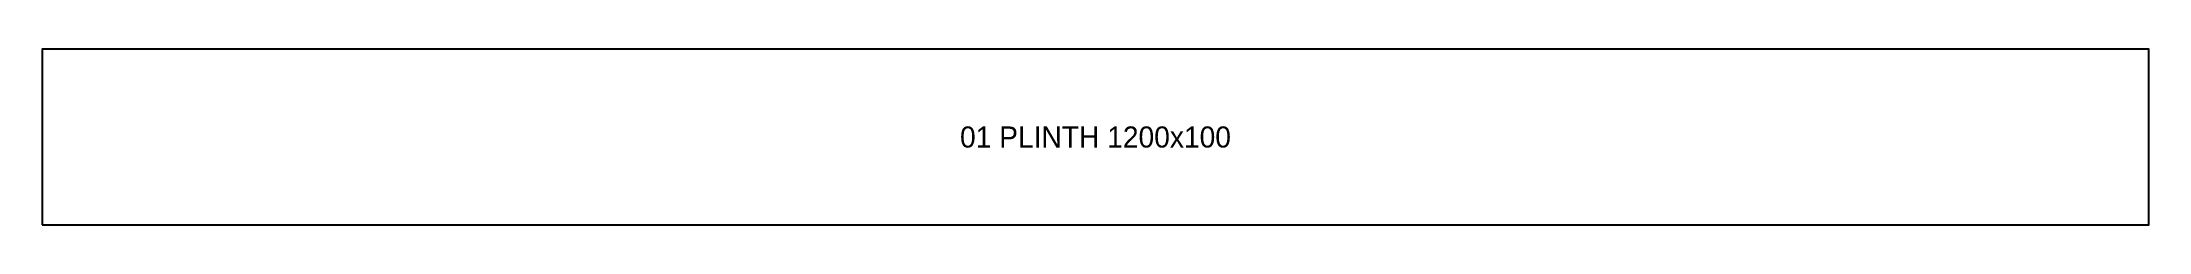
# Model space of a CAD drawing. Extents: x 0 to 1200, y 0 to 100.
import ezdxf
from ezdxf.enums import TextEntityAlignment as Align

# ---------------------------------------------------------------- set-up
doc = ezdxf.new("R2010")
doc.units = 0
doc.layers.add('OUTLINE', color=7, linetype='CONTINUOUS')
doc.layers.add('UNIT_NUMBER', color=94, linetype='CONTINUOUS')

msp = doc.modelspace()

# ---------------------------------------------------------------- linework, layer by layer
at = {"layer": 'OUTLINE'}
msp.add_lwpolyline([(0, 0), (1200, 0), (1200, 100), (0, 100)], close=True, dxfattribs=at)

# ---------------------------------------------------------------- texts
at = {"layer": 'UNIT_NUMBER'}
msp.add_text('01 PLINTH 1200x100', height=12, dxfattribs=at).set_placement((600, 50), align=Align.MIDDLE_CENTER)

doc.saveas('drawing.dxf')
